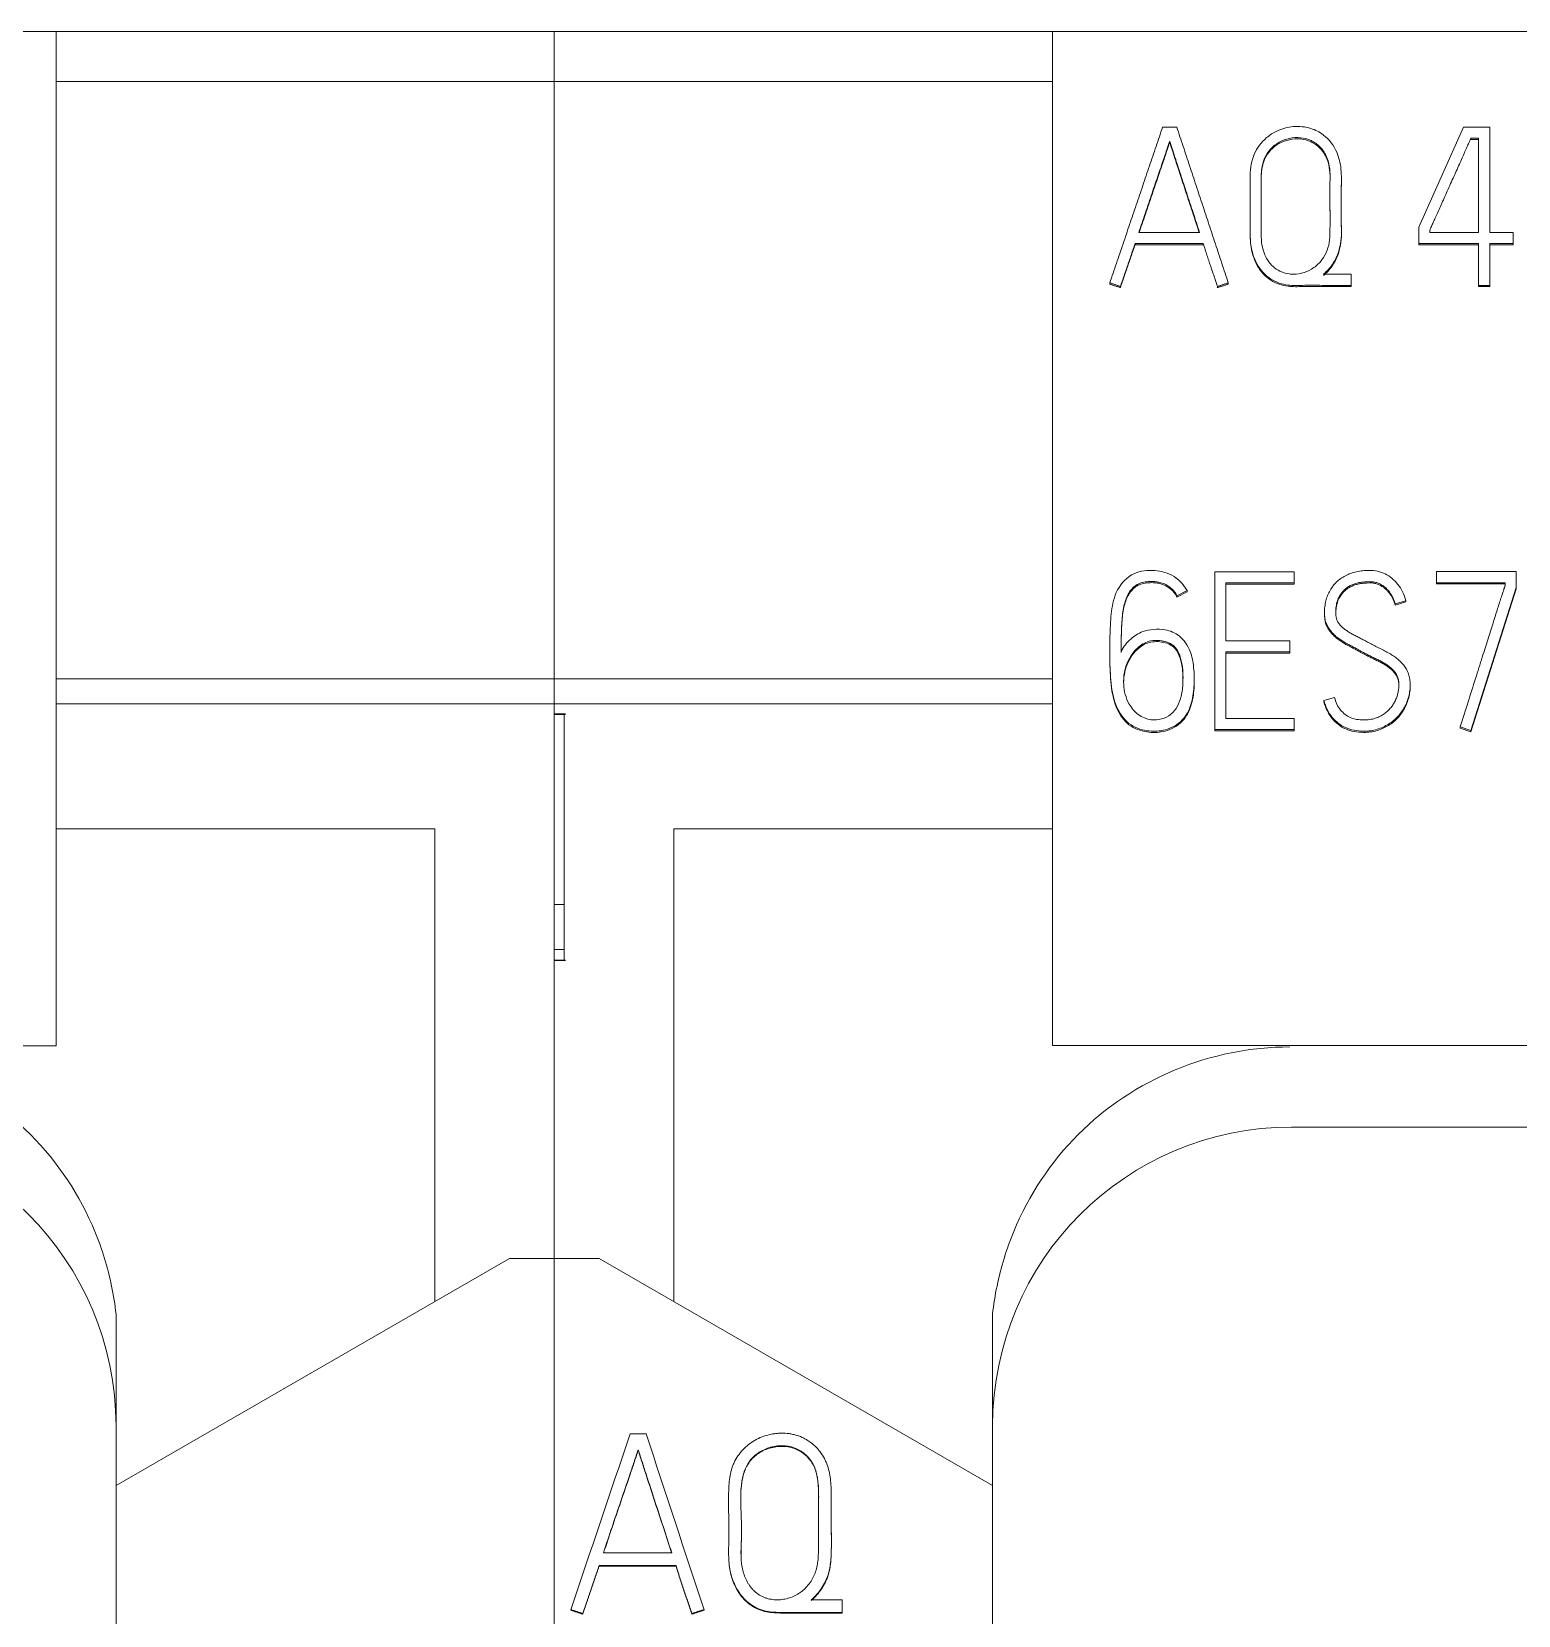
# Model space of a CAD drawing. Header units: millimetres. Extents: x 42151 to 59780, y 37376 to 44547.
# Drawn here: x 48338.58 to 48353.5, y 43302.34 to 43318.25 of the extents above; entities that cross this region are included whole.
import ezdxf

# ---------------------------------------------------------------- set-up
doc = ezdxf.new("R2010")
doc.units = ezdxf.units.MM
doc.set_wipeout_variables(frame=1)
doc.layers.add('000-PI-Oprema', color=30, linetype='Continuous', lineweight=5)
doc.layers.add('SI-ORMAR-Oprema', color=30, linetype='Continuous', lineweight=5)
doc.layers.add('004-PI-DIN Šina', color=3, linetype='Continuous')

# ---------------------------------------------------------------- blocks, each defined once
blk = doc.blocks.new('*U117')
at = {"layer": '004-PI-DIN Šina'}
for p, q in [((297.61, 69.85), (-241.3, 69.85)), ((297.61, 69.35), (-241.3, 69.35)), ((297.61, 57.85), (-241.3, 57.85)), ((297.61, 57.789), (-241.3, 57.789))]:
    blk.add_line(p, q, dxfattribs=at)
blk = doc.blocks.new('6ES7531-7KF00-0AB0')
at = {"layer": 'SI-ORMAR-Oprema', "linetype": 'Continuous'}
blk.add_line((17.862, 60.263), (17.862, 59.813), dxfattribs=at)
for points, knots in [([(17.862, 62.179), (17.862, 62.179), (17.862, 62.166), (17.862, 62.117), (17.862, 62.024), (17.862, 61.882), (17.862, 61.673), (17.862, 61.444), (17.862, 61.22), (17.862, 61.025), (17.862, 60.893), (17.862, 60.8), (17.862, 60.71), (17.862, 60.624), (17.862, 60.538), (17.862, 60.458), (17.862, 60.361), (17.862, 60.271), (17.862, 60.21), (17.862, 60.176), (17.862, 60.154), (17.862, 60.144), (17.862, 60.139), (17.862, 60.15), (17.862, 60.191), (17.862, 60.235), (17.862, 60.26)], [0, 0, 0, 0, 0.054923, 0.109157, 0.158857, 0.213508, 0.264907, 0.320314, 0.369873, 0.418461, 0.471704, 0.5026, 0.551052, 0.617218, 0.660884, 0.691286, 0.712023, 0.730248, 0.751802, 0.781189, 0.80362, 0.828627, 0.856379, 0.904145, 0.9524, 1, 1, 1, 1]), ([(17.862, 59.813), (17.862, 59.789), (17.862, 59.748), (17.862, 59.71), (17.862, 59.701), (17.862, 59.701), (17.862, 59.701)], [0, 0, 0, 0, 0.351048, 0.67786, 0.983317, 1, 1, 1, 1])]:
    blk.add_open_spline(points, degree=3, knots=knots, dxfattribs=at)
blk.add_wipeout([(-17.038, 69.029), (17.762, 69.029), (17.762, -77.96), (-17.038, -77.971)]).dxf.layer = 'SI-ORMAR-Oprema'
for p, q in [((12.762, 69.029), (-12.038, 69.029)), ((12.762, 69.029), (17.762, 69.029)), ((12.762, 58.845), (12.762, 69.029)), ((17.762, 69.029), (17.762, 68.529)), ((17.762, 68.529), (12.762, 68.529)), ((17.762, 62.529), (17.762, 68.529)), ((12.762, 62.529), (17.762, 62.529)), ((17.762, 62.529), (17.762, 62.279)), ((12.762, 62.279), (17.762, 62.279)), ((17.762, 62.279), (17.762, 56.709)), ((17.875, 62.179), (17.762, 62.179)), ((17.875, 62.172), (17.762, 62.172)), ((12.762, 61.023), (16.562, 61.023)), ((16.562, 56.276), (16.562, 61.023)), ((17.862, 60.263), (17.762, 60.263)), ((17.862, 59.813), (17.762, 59.813)), ((17.762, 59.703), (17.875, 59.703)), ((17.762, 59.701), (17.875, 59.701)), ((12.762, 58.845), (-12.038, 58.845)), ((13.362, 54.429), (17.312, 56.709)), ((17.762, 56.709), (17.312, 56.709)), ((17.762, 56.709), (17.762, -56.709)), ((13.362, 56.149), (13.362, 54.429)), ((13.362, -54.387), (13.362, 54.429))]:
    blk.add_line(p, q, dxfattribs=at)
blk.add_arc((10.362, 55.029), 3, 0, 90, dxfattribs=at)
blk.add_open_spline([(13.247, 56.709), (13.219, 56.8), (13.053, 57.261), (12.56, 58.011), (11.557, 58.672), (10.773, 58.833), (10.379, 58.833), (10.379, 58.833), (10.379, 58.833)], degree=3, knots=[0, 0, 0, 0, 0.074899, 0.383266, 0.691633, 1, 1, 1, 1, 1, 1], dxfattribs=at)
blk.add_open_spline([(13.247, 56.709), (13.275, 56.618), (13.322, 56.433), (13.352, 56.245), (13.362, 56.149)], degree=3, dxfattribs=at)
blk = doc.blocks.new('6ES7532-5HD00-0AB0')
blk.add_wipeout([(0.725, 61.733), (35.525, 61.733), (35.525, -85.267), (0.725, -85.267)]).dxf.layer = '000-PI-Oprema'
at = {"layer": '000-PI-Oprema'}
for p, q in [((0.725, 61.733), (0.725, 61.233)), ((5.725, 61.733), (0.725, 61.733)), ((5.725, 51.55), (5.725, 61.733)), ((30.525, 61.733), (5.725, 61.733)), ((0.725, 55.233), (0.725, 61.233)), ((5.725, 61.233), (0.725, 61.233)), ((9.852, 60.772), (9.404, 59.769)), ((10.116, 60.772), (9.852, 60.772)), ((10.116, 59.716), (10.116, 60.772)), ((6.903, 60.634), (6.903, 60.621)), ((9.926, 60.662), (9.926, 60.65)), ((9.926, 60.662), (10.003, 60.662)), ((9.926, 60.65), (10.003, 60.65)), ((10.003, 60.662), (10.003, 59.716)), ((8.627, 60.241), (8.627, 60.254)), ((7.711, 59.96), (7.711, 59.948)), ((7.711, 59.826), (7.711, 59.839)), ((7.711, 59.737), (7.711, 59.724)), ((9.404, 59.769), (9.404, 59.606)), ((9.515, 59.716), (9.515, 59.744)), ((9.515, 59.732), (9.518, 59.739)), ((10.003, 59.716), (9.515, 59.716)), ((10.352, 59.716), (10.116, 59.716)), ((10.352, 59.606), (10.352, 59.716)), ((6.555, 59.604), (6.555, 59.591)), ((7.24, 59.604), (7.24, 59.591)), ((9.404, 59.606), (9.404, 59.593)), ((9.404, 59.606), (10.003, 59.606)), ((9.404, 59.593), (10.003, 59.593)), ((10.003, 59.606), (10.003, 59.185)), ((10.116, 59.185), (10.116, 59.606)), ((10.116, 59.606), (10.352, 59.606)), ((10.116, 59.593), (10.352, 59.593)), ((10.352, 59.606), (10.352, 59.593)), ((6.302, 59.21), (6.302, 59.197)), ((6.408, 59.174), (6.408, 59.162)), ((7.382, 59.162), (7.381, 59.168)), ((7.382, 59.174), (7.382, 59.162)), ((7.491, 59.21), (7.491, 59.197)), ((8.723, 59.298), (8.448, 59.298)), ((8.723, 59.185), (8.723, 59.298)), ((8.723, 59.185), (8.723, 59.173)), ((10.003, 59.185), (10.003, 59.173)), ((10.003, 59.185), (10.116, 59.185)), ((10.003, 59.173), (10.116, 59.173)), ((10.116, 59.185), (10.116, 59.173)), ((7.356, 56.309), (7.356, 54.726)), ((8.153, 56.309), (7.356, 56.309)), ((8.153, 56.197), (8.153, 56.309)), ((9.582, 56.311), (9.582, 56.199)), ((10.381, 56.311), (9.582, 56.311)), ((10.381, 56.15), (10.381, 56.311)), ((7.467, 55.615), (7.467, 56.197)), ((7.467, 56.197), (8.153, 56.197)), ((7.467, 56.184), (8.153, 56.184)), ((8.153, 56.197), (8.153, 56.184)), ((9.582, 56.199), (9.582, 56.186)), ((9.582, 56.199), (10.27, 56.199)), ((9.582, 56.186), (10.27, 56.186)), ((9.926, 54.715), (10.381, 56.15)), ((10.27, 56.199), (10.27, 56.168)), ((10.381, 56.15), (10.381, 56.138)), ((7.078, 56.12), (6.976, 56.067)), ((7.078, 56.107), (6.976, 56.054)), ((6.976, 56.067), (6.976, 56.054)), ((7.078, 56.12), (7.078, 56.107)), ((9.275, 56.018), (9.167, 55.987)), ((9.275, 56.006), (9.167, 55.975)), ((9.167, 55.987), (9.167, 55.975)), ((9.275, 56.018), (9.275, 56.006)), ((9.926, 54.702), (10.381, 56.138)), ((8.457, 55.898), (8.457, 55.885)), ((6.301, 55.524), (6.301, 55.511)), ((8.11, 55.615), (7.467, 55.615)), ((7.467, 54.836), (7.467, 55.505)), ((7.467, 55.505), (8.11, 55.505)), ((8.11, 55.505), (8.11, 55.615)), ((8.11, 55.505), (8.11, 55.493)), ((7.467, 55.493), (8.11, 55.493)), ((0.725, 55.233), (0.725, 54.983)), ((0.725, 55.233), (5.725, 55.233)), ((7.15, 55.222), (7.15, 55.234)), ((8.45, 55.015), (8.559, 55.045)), ((9.318, 55.16), (9.318, 55.173)), ((0.725, 54.983), (0.725, 49.414)), ((5.725, 54.983), (0.725, 54.983)), ((8.45, 55.015), (8.45, 55.002)), ((7.356, 54.726), (7.356, 54.713)), ((7.356, 54.726), (8.153, 54.726)), ((7.356, 54.713), (8.153, 54.713)), ((8.153, 54.836), (7.467, 54.836)), ((8.153, 54.726), (8.153, 54.836)), ((8.153, 54.726), (8.153, 54.713)), ((9.819, 54.75), (9.819, 54.738)), ((9.819, 54.75), (9.926, 54.715)), ((9.819, 54.738), (9.926, 54.702)), ((9.926, 54.715), (9.926, 54.702)), ((1.925, 48.981), (1.925, 53.728)), ((5.725, 53.728), (1.925, 53.728)), ((30.525, 51.55), (5.725, 51.55)), ((12.025, 50.733), (8.125, 50.733)), ((0.725, 49.414), (0.725, -64.005)), ((1.175, 49.414), (0.725, 49.414)), ((1.175, 49.414), (5.125, 47.133)), ((5.125, 48.854), (5.125, 47.133)), ((1.487, 47.651), (1.647, 47.651)), ((1.567, 47.492), (1.567, 47.486)), ((5.125, 47.133), (5.125, -61.682)), ((2.474, 46.982), (2.474, 46.976)), ((3.505, 47.045), (3.505, 47.051)), ((2.477, 46.677), (2.477, 46.683)), ((2.605, 46.674), (2.605, 46.68)), ((1.218, 46.457), (1.904, 46.457)), ((2.475, 46.46), (2.475, 46.454)), ((1.175, 46.33), (1.175, 46.324)), ((1.947, 46.33), (1.175, 46.33)), ((1.175, 46.324), (1.947, 46.324)), ((1.947, 46.33), (1.947, 46.324)), ((3.305, 45.985), (3.614, 45.985)), ((3.614, 45.985), (3.614, 45.858)), ((0.891, 45.886), (0.891, 45.88)), ((1.01, 45.846), (1.01, 45.84)), ((2.106, 45.846), (2.106, 45.84)), ((2.229, 45.886), (2.229, 45.88)), ((3.614, 45.858), (3.614, 45.852))]:
    blk.add_line(p, q, dxfattribs=at)
blk.add_arc((8.125, 47.733), 3, 90, 180, dxfattribs=at)
for centre, major_axis, ratio, start_param, end_param in [((-17.593, -71.474), (337.383, 1005.287), 0.018804, 1.458332, 1.4601), ((20.113, -70.6), (-327.69, 1001.516), 0.018357, 4.822954, 4.824729), ((0.955, 45.858), (-10.033, 3.327), 0.000062, 4.706843, 4.718788), ((2.167, 45.859), (10.361, 3.365), 0.000062, 1.564834, 1.576641)]:
    blk.add_ellipse(centre, major_axis=major_axis, ratio=ratio, start_param=start_param, end_param=end_param, dxfattribs=at)
for points, degree in [([(6.302, 59.21), (6.832, 60.775)], 1), ([(6.832, 60.775), (6.974, 60.775)], 1), ([(6.974, 60.775), (7.491, 59.21)], 1), ([(6.592, 59.716), (7.203, 59.716)], 1), ([(6.555, 59.604), (6.408, 59.174)], 1), ([(6.555, 59.591), (6.408, 59.162)], 1), ([(7.24, 59.604), (6.555, 59.604)], 1), ([(7.24, 59.591), (6.555, 59.591)], 1), ([(6.408, 59.174), (6.302, 59.21)], 1), ([(6.408, 59.162), (6.302, 59.197)], 1), ([(7.491, 59.21), (7.382, 59.174)], 1), ([(7.491, 59.197), (7.382, 59.162)], 1), ([(5.24, 49.414), (5.212, 49.322), (5.165, 49.137), (5.135, 48.949), (5.125, 48.854)], 3)]:
    blk.add_open_spline(points, degree=degree, dxfattribs=at)
for points, knots in [([(8.448, 59.298), (8.481, 59.326), (8.56, 59.412), (8.634, 59.601), (8.622, 59.864), (8.623, 60.113), (8.631, 60.346), (8.587, 60.541), (8.474, 60.69), (8.312, 60.774), (8.145, 60.79), (7.99, 60.748), (7.849, 60.658), (7.734, 60.507), (7.706, 60.31), (7.712, 60.138), (7.71, 59.969), (7.712, 59.779), (7.708, 59.575), (7.776, 59.384), (7.903, 59.237), (8.079, 59.18), (8.254, 59.187), (8.411, 59.185), (8.574, 59.185), (8.67, 59.185), (8.723, 59.185)], [0, 0, 0, 0, 0.028376, 0.079655, 0.130786, 0.204584, 0.248465, 0.288056, 0.337373, 0.368935, 0.408325, 0.446418, 0.47415, 0.520378, 0.568796, 0.605322, 0.636458, 0.683164, 0.734005, 0.772648, 0.818043, 0.859099, 0.891384, 0.935559, 0.964358, 1, 1, 1, 1]), ([(6.903, 60.634), (6.9, 60.625), (6.893, 60.604), (6.88, 60.564), (6.862, 60.51), (6.84, 60.445), (6.815, 60.371), (6.787, 60.289), (6.757, 60.202), (6.725, 60.108), (6.692, 60.011), (6.659, 59.912), (6.625, 59.814), (6.603, 59.748), (6.592, 59.716)], [0, 0, 0, 0, 0.027278, 0.070772, 0.130481, 0.202611, 0.283368, 0.372754, 0.469089, 0.570695, 0.677572, 0.786406, 0.893882, 1, 1, 1, 1]), ([(6.903, 60.621), (6.9, 60.613), (6.893, 60.591), (6.88, 60.551), (6.862, 60.497), (6.84, 60.432), (6.815, 60.358), (6.787, 60.277), (6.757, 60.189), (6.725, 60.096), (6.692, 59.999), (6.659, 59.9), (6.627, 59.805), (6.606, 59.744), (6.597, 59.716)], [0, 0, 0, 0, 0.027661, 0.071766, 0.132313, 0.205456, 0.287346, 0.377986, 0.475674, 0.578706, 0.687084, 0.797446, 0.90643, 1, 1, 1, 1]), ([(7.203, 59.716), (7.192, 59.748), (7.171, 59.814), (7.139, 59.912), (7.106, 60.011), (7.074, 60.108), (7.044, 60.201), (7.015, 60.289), (6.988, 60.371), (6.964, 60.445), (6.943, 60.51), (6.926, 60.564), (6.913, 60.604), (6.906, 60.625), (6.903, 60.634)], [0, 0, 0, 0, 0.106064, 0.213567, 0.322511, 0.429491, 0.5311, 0.627338, 0.716604, 0.797292, 0.869405, 0.929132, 0.972664, 1, 1, 1, 1]), ([(7.199, 59.716), (7.19, 59.744), (7.17, 59.805), (7.139, 59.9), (7.106, 59.999), (7.074, 60.096), (7.044, 60.189), (7.015, 60.277), (6.988, 60.358), (6.964, 60.432), (6.943, 60.497), (6.926, 60.551), (6.913, 60.591), (6.906, 60.613), (6.903, 60.621)], [0, 0, 0, 0, 0.093515, 0.202527, 0.313001, 0.421482, 0.524517, 0.622107, 0.712625, 0.794447, 0.867572, 0.928138, 0.97228, 1, 1, 1, 1]), ([(8.322, 60.639), (8.289, 60.655), (8.216, 60.674), (8.105, 60.666), (7.964, 60.615), (7.846, 60.486), (7.817, 60.299), (7.822, 60.118), (7.823, 59.918), (7.819, 59.736), (7.826, 59.572), (7.875, 59.43), (7.987, 59.326), (8.152, 59.283), (8.302, 59.32), (8.446, 59.44), (8.508, 59.579), (8.513, 59.762), (8.513, 59.944), (8.506, 60.161), (8.52, 60.346), (8.478, 60.488), (8.416, 60.581), (8.355, 60.624), (8.322, 60.639)], [0, 0, 0, 0, 0.03125, 0.0625, 0.09375, 0.15625, 0.203125, 0.25, 0.3125, 0.375, 0.40625, 0.453125, 0.5, 0.53125, 0.59375, 0.625, 0.6875, 0.71875, 0.78125, 0.84375, 0.90625, 0.9375, 0.96875, 1, 1, 1, 1]), ([(8.322, 60.627), (8.289, 60.642), (8.216, 60.661), (8.105, 60.653), (7.964, 60.602), (7.846, 60.474), (7.817, 60.287), (7.822, 60.106), (7.823, 59.931), (7.821, 59.811), (7.821, 59.763)], [0, 0, 0, 0, 0.088476, 0.176952, 0.265428, 0.44238, 0.575094, 0.707808, 0.88476, 1, 1, 1, 1]), ([(8.513, 60.259), (8.513, 60.296), (8.509, 60.369), (8.478, 60.475), (8.416, 60.568), (8.355, 60.611), (8.322, 60.627)], [0, 0, 0, 0, 0.249719, 0.499812, 0.749906, 1, 1, 1, 1]), ([(9.515, 59.744), (9.517, 59.748), (9.522, 59.759), (9.532, 59.782), (9.549, 59.818), (9.57, 59.865), (9.594, 59.919), (9.621, 59.98), (9.651, 60.045), (9.682, 60.115), (9.715, 60.188), (9.748, 60.261), (9.779, 60.332), (9.81, 60.4), (9.838, 60.463), (9.863, 60.521), (9.885, 60.571), (9.904, 60.612), (9.916, 60.641), (9.923, 60.657), (9.926, 60.662)], [0, 0, 0, 0, 0.010734, 0.036404, 0.077011, 0.128795, 0.187998, 0.254619, 0.326966, 0.403344, 0.483752, 0.564544, 0.642072, 0.716335, 0.785641, 0.848294, 0.904294, 0.950045, 0.981947, 1, 1, 1, 1]), ([(8.448, 59.285), (8.481, 59.313), (8.56, 59.399), (8.634, 59.589), (8.622, 59.851), (8.623, 60.067), (8.627, 60.209), (8.627, 60.241)], [0, 0, 0, 0, 0.125412, 0.352043, 0.57802, 0.904177, 1, 1, 1, 1]), ([(8.513, 59.839), (8.513, 59.87), (8.512, 59.957), (8.51, 60.043), (8.51, 60.099)], [0, 0, 0, 0, 0.354271, 1, 1, 1, 1]), ([(7.711, 59.724), (7.711, 59.665), (7.714, 59.547), (7.776, 59.371), (7.903, 59.225), (8.079, 59.167), (8.254, 59.175), (8.411, 59.172), (8.574, 59.173), (8.67, 59.173), (8.723, 59.173)], [0, 0, 0, 0, 0.131267, 0.257476, 0.405735, 0.539821, 0.645264, 0.789538, 0.883593, 1, 1, 1, 1]), ([(7.382, 59.174), (7.378, 59.187), (7.37, 59.215), (7.356, 59.256), (7.341, 59.298), (7.326, 59.342), (7.311, 59.386), (7.294, 59.435), (7.277, 59.488), (7.259, 59.545), (7.247, 59.584), (7.24, 59.604)], [0, 0, 0, 0, 0.091427, 0.189007, 0.292759, 0.387174, 0.491688, 0.606301, 0.72982, 0.861052, 1, 1, 1, 1]), ([(6.415, 55.51), (6.441, 55.558), (6.501, 55.635), (6.62, 55.712), (6.743, 55.734), (6.871, 55.733), (7.019, 55.67), (7.115, 55.52), (7.15, 55.338), (7.152, 55.157), (7.126, 54.974), (7.039, 54.803), (6.872, 54.711), (6.687, 54.701), (6.499, 54.755), (6.362, 54.932), (6.311, 55.161), (6.301, 55.408), (6.301, 55.653), (6.311, 55.884), (6.35, 56.109), (6.5, 56.298), (6.724, 56.336), (6.941, 56.289), (7.037, 56.189), (7.078, 56.12)], [0, 0, 0, 0, 0.03564, 0.067865, 0.092923, 0.119268, 0.154068, 0.197126, 0.234707, 0.279879, 0.320329, 0.360962, 0.405677, 0.442102, 0.485709, 0.532505, 0.586175, 0.644312, 0.701767, 0.753421, 0.803151, 0.856352, 0.904259, 0.950465, 1, 1, 1, 1]), ([(8.559, 55.045), (8.567, 55), (8.607, 54.918), (8.715, 54.833), (8.825, 54.818), (8.909, 54.823), (8.966, 54.835), (9.015, 54.856), (9.057, 54.882), (9.094, 54.912), (9.125, 54.945), (9.151, 54.982), (9.171, 55.02), (9.186, 55.06), (9.196, 55.099), (9.203, 55.137), (9.205, 55.176), (9.202, 55.215), (9.193, 55.253), (9.175, 55.287), (9.153, 55.316), (9.126, 55.343), (9.094, 55.368), (9.059, 55.39), (9.021, 55.412), (8.98, 55.432), (8.936, 55.452), (8.892, 55.475), (8.846, 55.499), (8.8, 55.525), (8.753, 55.55), (8.707, 55.573), (8.661, 55.597), (8.62, 55.624), (8.581, 55.652), (8.546, 55.683), (8.516, 55.717), (8.49, 55.754), (8.47, 55.796), (8.459, 55.844), (8.455, 55.898), (8.459, 55.957), (8.469, 56.016), (8.487, 56.071), (8.512, 56.121), (8.542, 56.167), (8.578, 56.207), (8.619, 56.242), (8.667, 56.271), (8.72, 56.294), (8.778, 56.31), (8.84, 56.32), (8.911, 56.324), (8.989, 56.317), (9.068, 56.29), (9.137, 56.245), (9.196, 56.183), (9.244, 56.107), (9.266, 56.049), (9.275, 56.018)], [0, 0, 0, 0, 0.042395, 0.079774, 0.121236, 0.140075, 0.157254, 0.173247, 0.188397, 0.202796, 0.216711, 0.230265, 0.243508, 0.256652, 0.269293, 0.280934, 0.291684, 0.304893, 0.316879, 0.328106, 0.339273, 0.350814, 0.362909, 0.375637, 0.388999, 0.403044, 0.417696, 0.432849, 0.448511, 0.464937, 0.481153, 0.497163, 0.51278, 0.527863, 0.542482, 0.556645, 0.570443, 0.584077, 0.597961, 0.612786, 0.629037, 0.64828, 0.666584, 0.684253, 0.701354, 0.717933, 0.734308, 0.750738, 0.767515, 0.784992, 0.803232, 0.822275, 0.842375, 0.868294, 0.892965, 0.917787, 0.943448, 0.970498, 1, 1, 1, 1]), ([(6.976, 56.067), (6.969, 56.082), (6.951, 56.111), (6.916, 56.147), (6.875, 56.176), (6.828, 56.197), (6.777, 56.209), (6.719, 56.213), (6.659, 56.209), (6.6, 56.194), (6.552, 56.167), (6.514, 56.129), (6.483, 56.082), (6.459, 56.025), (6.442, 55.96), (6.429, 55.887), (6.422, 55.804), (6.418, 55.713), (6.415, 55.614), (6.415, 55.546), (6.415, 55.51)], [0, 0, 0, 0, 0.043481, 0.085549, 0.127923, 0.170971, 0.214845, 0.260884, 0.317917, 0.367656, 0.41257, 0.456833, 0.503792, 0.555243, 0.612421, 0.675966, 0.746378, 0.823872, 0.908402, 1, 1, 1, 1]), ([(6.976, 56.054), (6.969, 56.069), (6.951, 56.098), (6.916, 56.135), (6.875, 56.163), (6.828, 56.184), (6.777, 56.197), (6.719, 56.201), (6.659, 56.196), (6.6, 56.181), (6.552, 56.154), (6.514, 56.116), (6.483, 56.069), (6.459, 56.013), (6.442, 55.948), (6.429, 55.874), (6.422, 55.792), (6.418, 55.701), (6.415, 55.602), (6.415, 55.533), (6.415, 55.497)], [0, 0, 0, 0, 0.043481, 0.085549, 0.127923, 0.170971, 0.214845, 0.260884, 0.317917, 0.367656, 0.41257, 0.456833, 0.503792, 0.555243, 0.612421, 0.675966, 0.746378, 0.823872, 0.908402, 1, 1, 1, 1]), ([(9.167, 55.987), (9.165, 55.995), (9.16, 56.01), (9.15, 56.033), (9.139, 56.057), (9.125, 56.082), (9.109, 56.107), (9.089, 56.13), (9.067, 56.152), (9.041, 56.171), (9.012, 56.188), (8.98, 56.201), (8.944, 56.208), (8.909, 56.21), (8.876, 56.209), (8.844, 56.206), (8.809, 56.201), (8.771, 56.193), (8.734, 56.179), (8.697, 56.16), (8.663, 56.134), (8.633, 56.102), (8.605, 56.063), (8.584, 56.015), (8.572, 55.958), (8.569, 55.905), (8.571, 55.859), (8.58, 55.826), (8.596, 55.796), (8.616, 55.77), (8.64, 55.746), (8.669, 55.724), (8.701, 55.703), (8.736, 55.682), (8.775, 55.662), (8.815, 55.642), (8.857, 55.62), (8.902, 55.597), (8.949, 55.572), (8.998, 55.546), (9.048, 55.522), (9.096, 55.497), (9.141, 55.47), (9.182, 55.44), (9.22, 55.408), (9.253, 55.37), (9.281, 55.33), (9.303, 55.283), (9.315, 55.23), (9.319, 55.174), (9.315, 55.116), (9.304, 55.059), (9.286, 55.003), (9.262, 54.95), (9.231, 54.9), (9.194, 54.854), (9.151, 54.813), (9.101, 54.778), (9.046, 54.748), (8.985, 54.725), (8.919, 54.711), (8.841, 54.707), (8.756, 54.714), (8.669, 54.74), (8.594, 54.784), (8.531, 54.846), (8.482, 54.924), (8.459, 54.983), (8.45, 55.015)], [0, 0, 0, 0, 0.006902, 0.014527, 0.0229, 0.03171, 0.040697, 0.049939, 0.059406, 0.069126, 0.079243, 0.089792, 0.100957, 0.11302, 0.121351, 0.131067, 0.142193, 0.154038, 0.166072, 0.178522, 0.191399, 0.204849, 0.219214, 0.234859, 0.25249, 0.272668, 0.283841, 0.294211, 0.304173, 0.314215, 0.324636, 0.335605, 0.347264, 0.35967, 0.372854, 0.386723, 0.401163, 0.416176, 0.433071, 0.449927, 0.466747, 0.483271, 0.499286, 0.514866, 0.530063, 0.545048, 0.560066, 0.575472, 0.591898, 0.609868, 0.627376, 0.645005, 0.66302, 0.681094, 0.698922, 0.71679, 0.734853, 0.753306, 0.772468, 0.792214, 0.812556, 0.833938, 0.86301, 0.889874, 0.915888, 0.942166, 0.969784, 1, 1, 1, 1]), ([(9.167, 55.975), (9.165, 55.982), (9.16, 55.997), (9.15, 56.02), (9.139, 56.045), (9.125, 56.07), (9.109, 56.094), (9.089, 56.117), (9.067, 56.139), (9.041, 56.158), (9.012, 56.175), (8.98, 56.188), (8.944, 56.196), (8.909, 56.198), (8.876, 56.196), (8.844, 56.193), (8.809, 56.189), (8.771, 56.181), (8.734, 56.166), (8.697, 56.147), (8.663, 56.122), (8.633, 56.089), (8.605, 56.05), (8.584, 56.003), (8.573, 55.948), (8.57, 55.909), (8.57, 55.89)], [0, 0, 0, 0, 0.025535, 0.053746, 0.084726, 0.117324, 0.150572, 0.184768, 0.219795, 0.255756, 0.293187, 0.332218, 0.373527, 0.418158, 0.448979, 0.484928, 0.526094, 0.569916, 0.614442, 0.660505, 0.708148, 0.757909, 0.811058, 0.868941, 0.934177, 1, 1, 1, 1]), ([(10.27, 56.168), (10.268, 56.165), (10.265, 56.155), (10.257, 56.132), (10.246, 56.098), (10.232, 56.054), (10.214, 55.999), (10.194, 55.937), (10.172, 55.867), (10.148, 55.791), (10.123, 55.71), (10.096, 55.626), (10.069, 55.54), (10.027, 55.41), (9.971, 55.231), (9.897, 54.996), (9.846, 54.834), (9.819, 54.75)], [0, 0, 0, 0, 0.006664, 0.022274, 0.046836, 0.07897, 0.117297, 0.161819, 0.211415, 0.264968, 0.322476, 0.382404, 0.443215, 0.50491, 0.65714, 0.82217, 1, 1, 1, 1]), ([(9.204, 55.162), (9.204, 55.176), (9.202, 55.203), (9.193, 55.241), (9.175, 55.274), (9.153, 55.303), (9.126, 55.33), (9.094, 55.355), (9.059, 55.378), (9.021, 55.399), (8.98, 55.419), (8.936, 55.44), (8.892, 55.462), (8.846, 55.486), (8.8, 55.512), (8.753, 55.537), (8.707, 55.561), (8.661, 55.585), (8.62, 55.611), (8.581, 55.639), (8.546, 55.67), (8.516, 55.704), (8.49, 55.741), (8.47, 55.783), (8.459, 55.831), (8.456, 55.868), (8.457, 55.888), (8.457, 55.891)], [0, 0, 0, 0, 0.037363, 0.072654, 0.105707, 0.138586, 0.172568, 0.20818, 0.245654, 0.284995, 0.326348, 0.369486, 0.414101, 0.460216, 0.508578, 0.556324, 0.603462, 0.649443, 0.693851, 0.736893, 0.778592, 0.819218, 0.85936, 0.900239, 0.943889, 0.991738, 1, 1, 1, 1]), ([(7.15, 55.223), (7.15, 55.195), (7.147, 55.107), (7.126, 54.961), (7.039, 54.79), (6.872, 54.699), (6.687, 54.689), (6.499, 54.742), (6.362, 54.919), (6.311, 55.148), (6.303, 55.35), (6.301, 55.473), (6.301, 55.511)], [0, 0, 0, 0, 0.047379, 0.146039, 0.245143, 0.354204, 0.443047, 0.549405, 0.663541, 0.794443, 0.936242, 1, 1, 1, 1]), ([(6.786, 55.62), (6.737, 55.622), (6.644, 55.604), (6.518, 55.492), (6.448, 55.342), (6.433, 55.156), (6.473, 54.995), (6.581, 54.867), (6.736, 54.801), (6.937, 54.853), (7.022, 55.036), (7.04, 55.218), (7.034, 55.401), (6.964, 55.587), (6.834, 55.618), (6.786, 55.62)], [0, 0, 0, 0, 0.0625, 0.125, 0.21875, 0.28125, 0.375, 0.4375, 0.5, 0.59375, 0.6875, 0.75, 0.84375, 0.9375, 1, 1, 1, 1]), ([(6.786, 55.607), (6.737, 55.609), (6.644, 55.592), (6.518, 55.479), (6.452, 55.338), (6.441, 55.232), (6.44, 55.195)], [0, 0, 0, 0, 0.232842, 0.465685, 0.814948, 1, 1, 1, 1]), ([(7.036, 55.234), (7.036, 55.285), (7.027, 55.406), (6.964, 55.574), (6.834, 55.605), (6.786, 55.607)], [0, 0, 0, 0, 0.310868, 0.724347, 1, 1, 1, 1]), ([(9.318, 55.162), (9.318, 55.161), (9.318, 55.142), (9.315, 55.103), (9.304, 55.046), (9.286, 54.99), (9.262, 54.937), (9.231, 54.887), (9.194, 54.841), (9.151, 54.8), (9.101, 54.765), (9.046, 54.735), (8.985, 54.712), (8.919, 54.699), (8.841, 54.694), (8.756, 54.701), (8.669, 54.727), (8.594, 54.771), (8.531, 54.833), (8.482, 54.911), (8.459, 54.97), (8.45, 55.002)], [0, 0, 0, 0, 0.001261, 0.046083, 0.091213, 0.137331, 0.183601, 0.229241, 0.274983, 0.321224, 0.368462, 0.417518, 0.468068, 0.520144, 0.574882, 0.649305, 0.718077, 0.784672, 0.851944, 0.922648, 1, 1, 1, 1]), ([(8.108, 51.537), (7.714, 51.537), (6.93, 51.377), (5.927, 50.715), (5.434, 49.965), (5.268, 49.505), (5.24, 49.414)], [0, 0, 0, 0, 0.308367, 0.616734, 0.925101, 1, 1, 1, 1]), ([(3.614, 45.858), (3.507, 45.858), (3.4, 45.858), (3.24, 45.858), (3.186, 45.858), (3.106, 45.858), (3.079, 45.858), (3.026, 45.858), (2.999, 45.858), (2.945, 45.86), (2.919, 45.861), (2.866, 45.868), (2.84, 45.873), (2.801, 45.885), (2.789, 45.889), (2.764, 45.899), (2.752, 45.905), (2.717, 45.924), (2.695, 45.939), (2.664, 45.964), (2.654, 45.972), (2.635, 45.991), (2.625, 46), (2.599, 46.03), (2.584, 46.052), (2.555, 46.097), (2.543, 46.121), (2.522, 46.169), (2.513, 46.193), (2.498, 46.244), (2.492, 46.27), (2.482, 46.322), (2.479, 46.348), (2.474, 46.426), (2.475, 46.478), (2.477, 46.634), (2.477, 46.738), (2.475, 46.894), (2.474, 46.946), (2.475, 47.024), (2.475, 47.05), (2.477, 47.102), (2.478, 47.128), (2.482, 47.18), (2.485, 47.206), (2.494, 47.257), (2.5, 47.283), (2.512, 47.32), (2.517, 47.332), (2.527, 47.356), (2.532, 47.368), (2.551, 47.403), (2.564, 47.425), (2.588, 47.456), (2.596, 47.466), (2.613, 47.486), (2.622, 47.495), (2.65, 47.523), (2.67, 47.54), (2.712, 47.571), (2.734, 47.585), (2.781, 47.609), (2.805, 47.619), (2.855, 47.637), (2.88, 47.644), (2.918, 47.651), (2.932, 47.653), (2.958, 47.656), (2.971, 47.657), (3.01, 47.659), (3.036, 47.659), (3.075, 47.655), (3.088, 47.653), (3.114, 47.648), (3.127, 47.645), (3.165, 47.635), (3.189, 47.627), (3.225, 47.61), (3.236, 47.604), (3.259, 47.592), (3.27, 47.585), (3.303, 47.562), (3.323, 47.546), (3.352, 47.519), (3.361, 47.509), (3.378, 47.49), (3.386, 47.48), (3.41, 47.448), (3.424, 47.426), (3.442, 47.392), (3.448, 47.38), (3.458, 47.356), (3.463, 47.344), (3.485, 47.282), (3.494, 47.231), (3.502, 47.153), (3.504, 47.127), (3.505, 47.075), (3.505, 47.049), (3.505, 46.997), (3.504, 46.971), (3.504, 46.919), (3.504, 46.866), (3.504, 46.814), (3.505, 46.762), (3.505, 46.736), (3.506, 46.658), (3.507, 46.605), (3.507, 46.527), (3.506, 46.501), (3.505, 46.449), (3.504, 46.423), (3.5, 46.371), (3.497, 46.345), (3.491, 46.306), (3.489, 46.293), (3.483, 46.268), (3.48, 46.255), (3.468, 46.218), (3.449, 46.169), (3.423, 46.124), (3.401, 46.091), (3.394, 46.081), (3.378, 46.06), (3.369, 46.05), (3.343, 46.021), (3.325, 46.002), (3.305, 45.985)], [0, 0, 0, 0, 0.0625, 0.0625, 0.09375, 0.09375, 0.109375, 0.109375, 0.125, 0.125, 0.140625, 0.140625, 0.15625, 0.15625, 0.164062, 0.164062, 0.171875, 0.171875, 0.1875, 0.1875, 0.195312, 0.195312, 0.203125, 0.203125, 0.21875, 0.21875, 0.234375, 0.234375, 0.25, 0.25, 0.265625, 0.265625, 0.28125, 0.28125, 0.3125, 0.3125, 0.375, 0.375, 0.40625, 0.40625, 0.421875, 0.421875, 0.4375, 0.4375, 0.453125, 0.453125, 0.46875, 0.46875, 0.476563, 0.476563, 0.484375, 0.484375, 0.5, 0.5, 0.507813, 0.507813, 0.515625, 0.515625, 0.53125, 0.53125, 0.546875, 0.546875, 0.5625, 0.5625, 0.578125, 0.578125, 0.585938, 0.585938, 0.59375, 0.59375, 0.609375, 0.609375, 0.617188, 0.617188, 0.625, 0.625, 0.640625, 0.640625, 0.648438, 0.648438, 0.65625, 0.65625, 0.671875, 0.671875, 0.679688, 0.679688, 0.6875, 0.6875, 0.703125, 0.703125, 0.710938, 0.710938, 0.71875, 0.71875, 0.75, 0.75, 0.765625, 0.765625, 0.78125, 0.78125, 0.796875, 0.796875, 0.8125, 0.828125, 0.828125, 0.84375, 0.84375, 0.875, 0.875, 0.890625, 0.890625, 0.90625, 0.90625, 0.921875, 0.921875, 0.929688, 0.929688, 0.9375, 0.9375, 0.953125, 0.96875, 0.96875, 0.976563, 0.976563, 0.984375, 0.984375, 1, 1, 1, 1]), ([(1.567, 47.492), (1.553, 47.449), (1.538, 47.406), (1.51, 47.319), (1.495, 47.276), (1.451, 47.147), (1.422, 47.061), (1.363, 46.888), (1.334, 46.802), (1.276, 46.63), (1.247, 46.543), (1.218, 46.457)], [0, 0, 0, 0, 0.125, 0.125, 0.25, 0.25, 0.5, 0.5, 0.75, 0.75, 1, 1, 1, 1]), ([(1.22, 46.457), (1.248, 46.541), (1.276, 46.625), (1.334, 46.796), (1.363, 46.882), (1.422, 47.055), (1.451, 47.141), (1.495, 47.27), (1.51, 47.313), (1.538, 47.4), (1.553, 47.443), (1.567, 47.486)], [0, 0, 0, 0, 0.245497, 0.245497, 0.496998, 0.496998, 0.748499, 0.748499, 0.874249, 0.874249, 1, 1, 1, 1]), ([(1.904, 46.457), (1.876, 46.543), (1.848, 46.63), (1.792, 46.802), (1.763, 46.888), (1.707, 47.061), (1.679, 47.147), (1.637, 47.276), (1.623, 47.32), (1.595, 47.406), (1.581, 47.449), (1.567, 47.492)], [0, 0, 0, 0, 0.25, 0.25, 0.5, 0.5, 0.75, 0.75, 0.875, 0.875, 1, 1, 1, 1]), ([(1.567, 47.486), (1.581, 47.443), (1.595, 47.4), (1.623, 47.313), (1.637, 47.27), (1.679, 47.141), (1.707, 47.054), (1.763, 46.882), (1.792, 46.796), (1.848, 46.626), (1.875, 46.541), (1.902, 46.457)], [0, 0, 0, 0, 0.125751, 0.125751, 0.251501, 0.251501, 0.503002, 0.503002, 0.754503, 0.754503, 1, 1, 1, 1]), ([(3.105, 47.52), (3.125, 47.515), (3.144, 47.508), (3.172, 47.495), (3.182, 47.49), (3.199, 47.479), (3.208, 47.474), (3.234, 47.456), (3.249, 47.442), (3.271, 47.42), (3.278, 47.412), (3.291, 47.396), (3.297, 47.388), (3.315, 47.362), (3.325, 47.344), (3.342, 47.307), (3.349, 47.287), (3.366, 47.228), (3.372, 47.187), (3.376, 47.126), (3.377, 47.105), (3.378, 47.064), (3.379, 47.002), (3.378, 46.94), (3.376, 46.817), (3.377, 46.734), (3.377, 46.611), (3.378, 46.569), (3.377, 46.508), (3.377, 46.487), (3.376, 46.446), (3.375, 46.425), (3.372, 46.384), (3.37, 46.364), (3.363, 46.323), (3.359, 46.303), (3.347, 46.263), (3.34, 46.244), (3.327, 46.216), (3.323, 46.207), (3.313, 46.189), (3.308, 46.18), (3.291, 46.154), (3.266, 46.121), (3.237, 46.092), (3.213, 46.072), (3.205, 46.066), (3.188, 46.054), (3.179, 46.048), (3.153, 46.032), (3.134, 46.023), (3.096, 46.007), (3.076, 46.001), (3.036, 45.991), (3.015, 45.988), (2.985, 45.985), (2.974, 45.985), (2.953, 45.985), (2.943, 45.985), (2.912, 45.988), (2.892, 45.991), (2.862, 45.999), (2.852, 46.002), (2.832, 46.009), (2.823, 46.013), (2.795, 46.027), (2.777, 46.037), (2.752, 46.056), (2.744, 46.062), (2.729, 46.076), (2.721, 46.084), (2.7, 46.107), (2.688, 46.123), (2.671, 46.149), (2.666, 46.158), (2.656, 46.176), (2.651, 46.186), (2.638, 46.214), (2.631, 46.233), (2.619, 46.272), (2.614, 46.292), (2.606, 46.333), (2.604, 46.353), (2.599, 46.415), (2.599, 46.456), (2.601, 46.538), (2.603, 46.579), (2.606, 46.703), (2.603, 46.786), (2.599, 46.909), (2.597, 46.951), (2.597, 47.033), (2.598, 47.074), (2.603, 47.136), (2.605, 47.157), (2.612, 47.198), (2.616, 47.218), (2.624, 47.248), (2.626, 47.258), (2.633, 47.277), (2.636, 47.287), (2.648, 47.316), (2.657, 47.334), (2.674, 47.361), (2.679, 47.369), (2.692, 47.386), (2.699, 47.394), (2.72, 47.417), (2.735, 47.431), (2.759, 47.45), (2.768, 47.456), (2.785, 47.468), (2.794, 47.473), (2.821, 47.489), (2.84, 47.497), (2.869, 47.508), (2.879, 47.512), (2.899, 47.518), (2.909, 47.52), (2.939, 47.527), (2.96, 47.53), (3.001, 47.533), (3.022, 47.532), (3.064, 47.529), (3.084, 47.525), (3.105, 47.52)], [0, 0, 0, 0, 0.015625, 0.015625, 0.023437, 0.023437, 0.03125, 0.03125, 0.046875, 0.046875, 0.054687, 0.054687, 0.0625, 0.0625, 0.078125, 0.078125, 0.09375, 0.09375, 0.125, 0.125, 0.140625, 0.140625, 0.15625, 0.1875, 0.1875, 0.25, 0.25, 0.28125, 0.28125, 0.296875, 0.296875, 0.3125, 0.3125, 0.328125, 0.328125, 0.34375, 0.34375, 0.359375, 0.359375, 0.367187, 0.367187, 0.375, 0.375, 0.390625, 0.40625, 0.40625, 0.414062, 0.414062, 0.421875, 0.421875, 0.4375, 0.4375, 0.453125, 0.453125, 0.46875, 0.46875, 0.476562, 0.476562, 0.484375, 0.484375, 0.5, 0.5, 0.507812, 0.507812, 0.515625, 0.515625, 0.53125, 0.53125, 0.539062, 0.539062, 0.546875, 0.546875, 0.5625, 0.5625, 0.570312, 0.570312, 0.578125, 0.578125, 0.59375, 0.59375, 0.609375, 0.609375, 0.625, 0.625, 0.65625, 0.65625, 0.6875, 0.6875, 0.75, 0.75, 0.78125, 0.78125, 0.8125, 0.8125, 0.828125, 0.828125, 0.84375, 0.84375, 0.851562, 0.851562, 0.859375, 0.859375, 0.875, 0.875, 0.882812, 0.882812, 0.890625, 0.890625, 0.90625, 0.90625, 0.914062, 0.914062, 0.921875, 0.921875, 0.9375, 0.9375, 0.945312, 0.945312, 0.953125, 0.953125, 0.96875, 0.96875, 0.984375, 0.984375, 1, 1, 1, 1]), ([(3.105, 47.514), (3.084, 47.519), (3.064, 47.523), (3.022, 47.526), (3.001, 47.526), (2.97, 47.524), (2.96, 47.523), (2.939, 47.52), (2.929, 47.518), (2.898, 47.512), (2.878, 47.506), (2.849, 47.495), (2.839, 47.491), (2.82, 47.482), (2.811, 47.477), (2.784, 47.461), (2.767, 47.45), (2.734, 47.424), (2.719, 47.41), (2.691, 47.379), (2.679, 47.363), (2.662, 47.336), (2.657, 47.327), (2.648, 47.309), (2.644, 47.299), (2.632, 47.27), (2.626, 47.25), (2.616, 47.21), (2.612, 47.19), (2.605, 47.149), (2.603, 47.129), (2.598, 47.07), (2.597, 47.033), (2.597, 46.996)], [0, 0, 0, 0, 0.072406, 0.072406, 0.144812, 0.144812, 0.181015, 0.181015, 0.217218, 0.217218, 0.289624, 0.289624, 0.325827, 0.325827, 0.36203, 0.36203, 0.434436, 0.434436, 0.506842, 0.506842, 0.579248, 0.579248, 0.615451, 0.615451, 0.651654, 0.651654, 0.724061, 0.724061, 0.796467, 0.796467, 0.868873, 0.868873, 1, 1, 1, 1]), ([(3.379, 47.015), (3.379, 47.016), (3.379, 47.017), (3.378, 47.038), (3.378, 47.059), (3.377, 47.1), (3.376, 47.12), (3.373, 47.161), (3.371, 47.181), (3.366, 47.211), (3.364, 47.221), (3.36, 47.242), (3.357, 47.252), (3.349, 47.281), (3.342, 47.301), (3.329, 47.329), (3.324, 47.338), (3.314, 47.356), (3.308, 47.365), (3.291, 47.391), (3.278, 47.407), (3.257, 47.429), (3.249, 47.436), (3.233, 47.449), (3.225, 47.456), (3.2, 47.474), (3.182, 47.484), (3.154, 47.497), (3.144, 47.501), (3.13, 47.506), (3.125, 47.508), (3.115, 47.511), (3.11, 47.513), (3.105, 47.514)], [0, 0, 0, 0, 0.00448, 0.00448, 0.104032, 0.104032, 0.203584, 0.203584, 0.303136, 0.303136, 0.352912, 0.352912, 0.402688, 0.402688, 0.50224, 0.50224, 0.552016, 0.552016, 0.601792, 0.601792, 0.701344, 0.701344, 0.75112, 0.75112, 0.800896, 0.800896, 0.900448, 0.900448, 0.950224, 0.950224, 0.975112, 0.975112, 1, 1, 1, 1]), ([(2.474, 46.976), (2.474, 46.93), (2.475, 46.884), (2.476, 46.784), (2.477, 46.73), (2.477, 46.677)], [0, 0, 0, 0, 0.463987, 0.463987, 1, 1, 1, 1]), ([(3.305, 45.979), (3.345, 46.013), (3.379, 46.052), (3.415, 46.106), (3.422, 46.117), (3.435, 46.14), (3.442, 46.151), (3.459, 46.187), (3.468, 46.211), (3.483, 46.261), (3.489, 46.286), (3.495, 46.325), (3.497, 46.338), (3.5, 46.364), (3.501, 46.377), (3.504, 46.416), (3.505, 46.442), (3.506, 46.494), (3.507, 46.573), (3.506, 46.651), (3.505, 46.729), (3.505, 46.755), (3.504, 46.808), (3.504, 46.86), (3.504, 46.912), (3.504, 46.964), (3.505, 46.99), (3.505, 47.026), (3.505, 47.036), (3.505, 47.045)], [0, 0, 0, 0, 0.139208, 0.139208, 0.17401, 0.17401, 0.208812, 0.208812, 0.278416, 0.278416, 0.34802, 0.34802, 0.382822, 0.382822, 0.417624, 0.417624, 0.487228, 0.487228, 0.556832, 0.69604, 0.69604, 0.765643, 0.765643, 0.835247, 0.904851, 0.904851, 0.974455, 0.974455, 1, 1, 1, 1]), ([(2.605, 46.674), (2.605, 46.653), (2.604, 46.633), (2.603, 46.571), (2.601, 46.529), (2.599, 46.475), (2.599, 46.461), (2.599, 46.447)], [0, 0, 0, 0, 0.272528, 0.272528, 0.820323, 0.820323, 1, 1, 1, 1]), ([(2.475, 46.455), (2.475, 46.426), (2.476, 46.397), (2.479, 46.343), (2.482, 46.317), (2.491, 46.265), (2.497, 46.239), (2.509, 46.201), (2.513, 46.188), (2.522, 46.163), (2.527, 46.151), (2.543, 46.114), (2.556, 46.091), (2.577, 46.056), (2.584, 46.045), (2.6, 46.024), (2.626, 45.992), (2.655, 45.965), (2.686, 45.94), (2.697, 45.932), (2.72, 45.917), (2.731, 45.91), (2.767, 45.892), (2.791, 45.881), (2.83, 45.87), (2.843, 45.867), (2.87, 45.862), (2.883, 45.86), (2.923, 45.855), (2.949, 45.854), (3.002, 45.852), (3.029, 45.852), (3.082, 45.852), (3.109, 45.852), (3.189, 45.852), (3.242, 45.852), (3.401, 45.852), (3.508, 45.852), (3.614, 45.852)], [0, 0, 0, 0, 0.057789, 0.057789, 0.110134, 0.110134, 0.162479, 0.162479, 0.188652, 0.188652, 0.214824, 0.214824, 0.267169, 0.267169, 0.293342, 0.293342, 0.319514, 0.371859, 0.371859, 0.398032, 0.398032, 0.424204, 0.424204, 0.476549, 0.476549, 0.502722, 0.502722, 0.528894, 0.528894, 0.58124, 0.58124, 0.633585, 0.633585, 0.68593, 0.68593, 0.79062, 0.79062, 1, 1, 1, 1]), ([(2.106, 45.846), (2.1, 45.866), (2.094, 45.887), (2.08, 45.927), (2.073, 45.947), (2.059, 45.987), (2.052, 46.007), (2.038, 46.047), (2.032, 46.067), (2.011, 46.128), (1.998, 46.168), (1.972, 46.249), (1.959, 46.29), (1.947, 46.33)], [0, 0, 0, 0, 0.125, 0.125, 0.25, 0.25, 0.375, 0.375, 0.5, 0.5, 0.75, 0.75, 1, 1, 1, 1]), ([(1.947, 46.324), (1.959, 46.283), (1.972, 46.243), (1.998, 46.162), (2.011, 46.122), (2.032, 46.061), (2.038, 46.041), (2.052, 46.001), (2.059, 45.981), (2.073, 45.941), (2.08, 45.921), (2.094, 45.88), (2.1, 45.86), (2.106, 45.84)], [0, 0, 0, 0, 0.25, 0.25, 0.5, 0.5, 0.625, 0.625, 0.75, 0.75, 0.875, 0.875, 1, 1, 1, 1])]:
    blk.add_open_spline(points, degree=3, knots=knots, dxfattribs=at)
for points, weights in [([(1.175, 46.33), (1.093, 46.088), (1.01, 45.846)], [0.50000000622, 0.49999999378, 0.50000000622]), ([(1.01, 45.84), (1.093, 46.082), (1.175, 46.324)], [0.500000008602, 0.499999991398, 0.500000008602]), ([(1.01, 45.846), (0.95, 45.866), (0.891, 45.886)], [0.500001170448, 0.499998829552, 0.500001170448]), ([(2.229, 45.886), (2.167, 45.866), (2.106, 45.846)], [0.499999634058, 0.500000365942, 0.499999634058])]:
    blk.add_rational_spline(points, weights, degree=2, dxfattribs=at)

msp = doc.modelspace()

# ---------------------------------------------------------------- block references
at = {"layer": '000-PI-Oprema'}
msp.add_blockref('*U117', (48098.326, 43246.632), dxfattribs=at)

# ---------------------------------------------------------------- next in the draw order: block references
msp.add_blockref('6ES7532-5HD00-0AB0', (48343.102, 43256.514), dxfattribs=at)

# ---------------------------------------------------------------- next in the draw order: block references
at = {"layer": '000-PI-Oprema', "ltscale": 0.25}
msp.add_blockref('6ES7531-7KF00-0AB0', (48326.065, 43249.218), dxfattribs=at)

doc.saveas('drawing.dxf')
